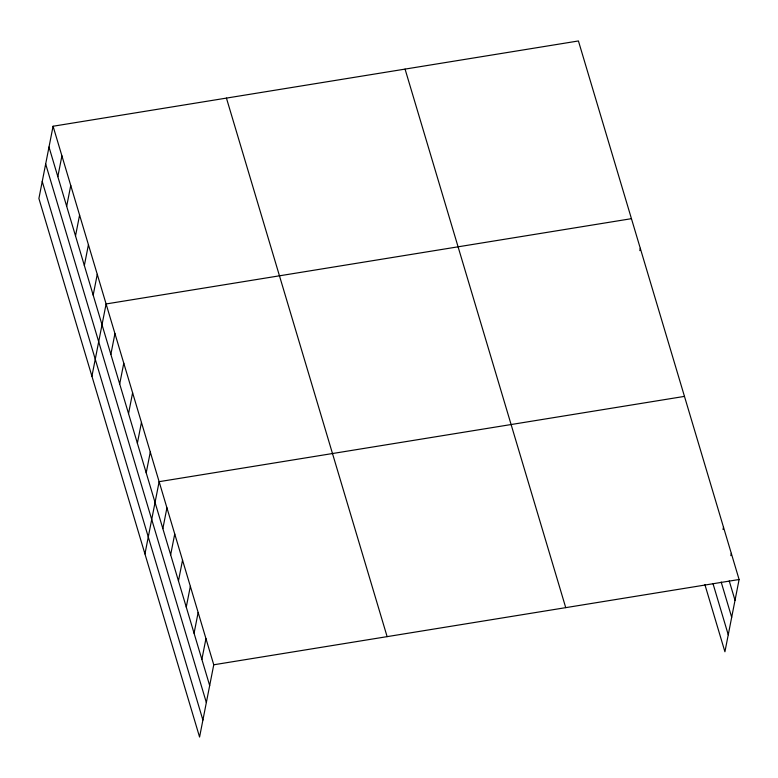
<?xml version="1.0" encoding="UTF-8"?>
<svg xmlns="http://www.w3.org/2000/svg" width="778" height="778" viewBox="0 0 778 778"><rect width="100%" height="100%" fill="white"/><g stroke="black" fill="none" stroke-linecap="round" stroke-linejoin="round"><path stroke-width="1.17" d="M53.079 126.24L38.9 198.497L199.576 737.038L213.756 664.782L53.079 126.24L578.424 40.962L739.1 579.503L724.921 651.76L704.907 584.667M57.835 176.645L61.919 155.853M66.675 206.267L70.749 185.475M75.515 235.89L79.589 215.098M84.345 265.502L88.429 244.72M93.185 295.125L97.26 274.333M91.921 376.221L106.1 303.955L631.444 218.676M110.865 354.369L114.94 333.577M119.695 383.982L123.78 363.2M128.535 413.604L132.61 392.812M137.375 443.227L141.45 422.435M146.206 472.849L150.29 452.057M144.951 553.936L159.13 481.679L684.465 396.391M162.855 528.622L166.93 507.83M170.654 554.782L174.739 533.99M178.463 580.942L182.538 560.15M186.263 607.093L190.347 586.311M194.072 633.253L198.147 612.461M201.872 659.413L205.956 638.621M639.827 250.604L640.284 248.299M723.034 529.497L723.491 527.183M730.843 555.657L731.291 553.343M213.756 664.782L739.1 579.503M729.249 580.952L735.025 600.285M721.167 582.022L731.69 617.275M712.988 583.597L728.257 634.78M405.056 69.096L565.732 607.647M226.437 98.096L387.123 636.637M48.995 147.023L209.681 685.574M45.669 164.012L206.345 702.553M42.236 181.517L202.912 720.058"/></g></svg>
